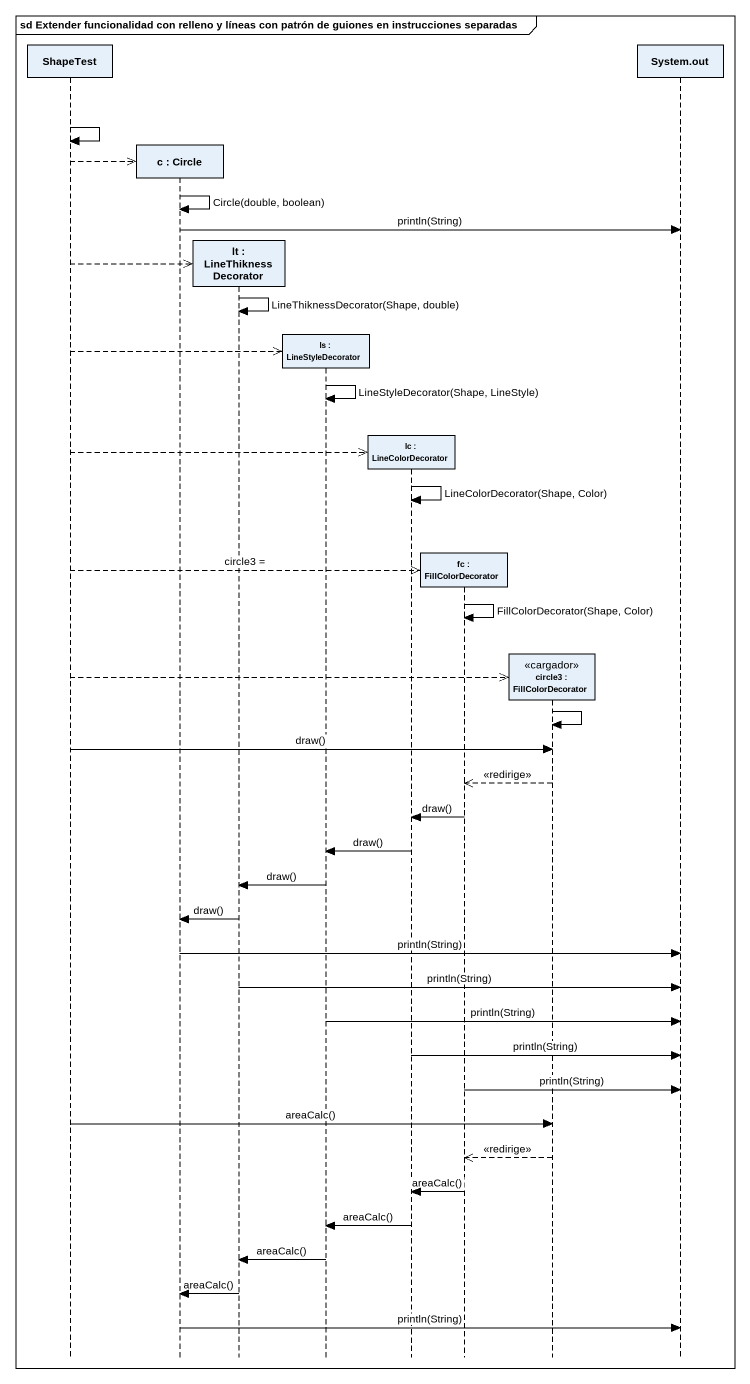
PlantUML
@startuml
mainframe sd Extender funcionalidad con relleno y líneas con patrón de guiones en instrucciones separadas
hide footbox
participant ShapeTest
participant "c : Circle" as c
participant "lt : LineThiknessDecorator" as lt
participant "ls : LineStyleDecorator" as ls
participant "lc : LineColorDecorator" as lc
participant "fc : FillColorDecorator" as fc
participant "circle3 : FillColorDecorator" as circle3 <<cargador>>
participant "System.out" as System_out

ShapeTest -> ShapeTest
ShapeTest -->> c **
c -> c : Circle(double, boolean)
c -> System_out : println(String)
ShapeTest -->> lt **
lt -> lt : LineThiknessDecorator(Shape, double)
ShapeTest -->> ls **
ls -> ls : LineStyleDecorator(Shape, LineStyle)
ShapeTest -->> lc **
lc -> lc : LineColorDecorator(Shape, Color)
ShapeTest -->> fc ** : circle3 =
fc -> fc : FillColorDecorator(Shape, Color)
ShapeTest -->> circle3 **
circle3 -> circle3
ShapeTest -> circle3 : draw()
circle3 -->> fc : <<redirige>>
fc -> lc : draw()
lc -> ls : draw()
ls -> lt : draw()
lt -> c : draw()
c -> System_out : println(String)
lt -> System_out : println(String)
ls -> System_out : println(String)
lc -> System_out : println(String)
fc -> System_out : println(String)
ShapeTest -> circle3 : areaCalc()
circle3 -->> fc : <<redirige>>
fc -> lc : areaCalc()
lc -> ls : areaCalc()
ls -> lt : areaCalc()
lt -> c : areaCalc()
c -> System_out : println(String)
@enduml
